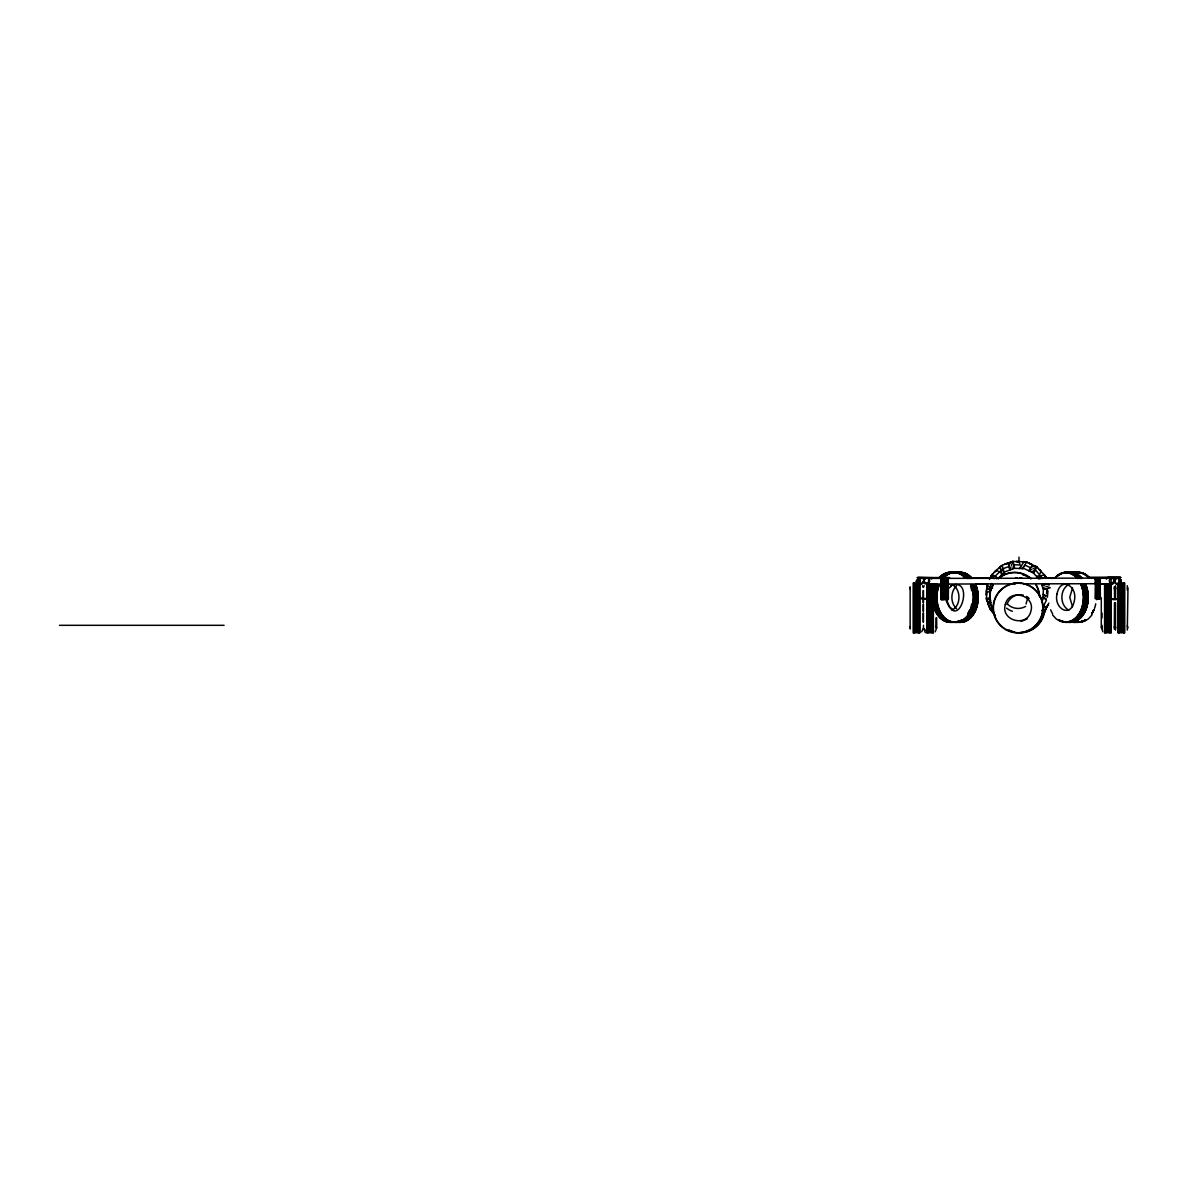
<?xml version="1.0" encoding="UTF-8"?>
<svg xmlns="http://www.w3.org/2000/svg" width="1190" height="1190" viewBox="0 0 1190 1190"><rect width="100%" height="100%" fill="white"/><g stroke="black" fill="none" stroke-linecap="round" stroke-linejoin="round"><path stroke-width="1.5" d="M917.401 580.586L917.683 581.464L916.3 581.464M921.506 583.814L923.232 581.598C925.567 581.836 923.455 577.834 921.774 578.087M948.281 599.239C950.319 594.45 939.475 601.307 940.74 595.55L942.183 595.788M940.755 591.46L941.111 579.768L941.379 585.956L942.168 582.951L942.435 585.45L943.075 582.817L943.343 585.034L944.191 582.654L944.949 584.617L945.797 582.431L946.705 584.141L946.957 579.738L946.452 590.701M940.844 586.135L940.755 584.007M940.74 595.58L941.156 598.258L940.74 596.354L941.959 596.369M948.014 590.627L947.894 579.738L941.186 579.753L941.097 591.356L941.379 590.151M941.171 586.149L941.097 584.037M942.183 596.8L941.216 595.699L941.379 590.612M940.74 593.78L941.379 587.503L941.126 590.627M941.35 586.149L941.216 584.037M946.957 587.503L947.151 590.24M947.151 589.511L947.151 582.074L945.634 582.103L945.634 594.702L947.166 594.702L946.972 592.918M947.775 599.656L947.894 587.503L948.014 590.166M947.761 587.503L948.028 595.744M940.874 597.425L947.999 597.752L947.761 592.918M940.859 593.751L940.74 594.673L942.138 594.673L942.183 593.661L940.859 593.751L940.844 595.61L948.341 595.61C949.546 599.225 944.25 594.97 940.74 596.354M940.755 590.716L940.755 582.088L948.326 582.074L948.326 593.096M948.266 586.149L948.326 584.022M1118.079 583.71L1115.803 583.442L1114.569 580.274M1120.281 581.196L1120.043 580.095A2.097 1.488 -90 0 1 1120.147 582.297L1119.091 583.561L1118.63 578.593A5.608 3.957 -90 0 0 1116.458 578.593L1114.718 580.824L1112.992 578.578A5.608 3.957 -90 0 0 1110.805 578.578M940.844 587.503L940.74 593.81L943.506 593.751L943.491 579.857L948.326 579.902L947.017 584.052L1012.065 583.859M941.394 597.722C940.769 594.539 940.1 599.388 942.138 598.109L940.74 597.767L940.844 596.473M948.341 595.61L941.32 595.788L941.379 594.702M941.989 597.246L941.989 596.488M942.183 596.755L942.183 599.715M942.688 597.335L942.688 596.547M943.506 596.577L943.506 599.239M945.634 596.562L945.634 598.734M946.466 597.306L946.466 596.532M947.775 597.663L947.999 596.74M942.183 590.612L941.26 594.702L941.379 591.772M986.451 597.782L986.54 598.838L989.827 597.648L989.946 591.311L986.644 592.501L986.465 598.838L989.113 606.781M1108.812 589.452L1109.006 587.503M1109.259 587.503L1109.303 589.496A21.256 21.256 0 0 1 1109.095 591.415A19.367 19.367 0 0 1 1108.946 592.382C1108.024 595.595 1108.976 598.287 1110.017 597.722A8.94 8.94 0 0 0 1120.147 597.306L1120.549 597.707M1109.125 591.43A21.405 21.405 0 0 0 1109.407 589.496L1109.482 587.503M1108.812 590.642A18.609 18.609 0 0 1 1108.307 592.947C1111.475 603.464 1105.912 595.997 1109.125 592.412A19.457 19.457 0 0 0 1109.333 591.46A21.509 21.509 0 0 0 1109.601 589.526L1109.69 586.135A59.961 59.961 0 0 0 1109.63 584.007A60.794 60.794 0 0 1 1109.66 586.149M1120.638 586.149L1120.757 582.178A58.935 58.935 0 0 0 1120.653 586.149A59.084 59.084 0 0 1 1120.757 582.178M942.168 579.768L941.974 594.717L943.506 594.702L943.506 593.751M942.435 579.768L942.435 590.627M943.075 579.768L943.075 590.627M943.343 579.768L943.343 590.627M944.191 579.768L944.191 590.627M944.934 579.768L944.934 590.627M945.782 579.768L945.797 590.627M946.05 579.768L946.065 590.627M986.153 594.673L987.105 585.376L986.272 591.861M986.525 595.312L986.644 592.501M1049.238 585.049L1044.998 583.636L1041.696 584.826L1043.377 589.466L1042.946 599.329L1041.548 602.304M918.368 586.521L917.624 592.605M918.516 586.536L917.252 594.316L918.427 597.246L920.257 598.347A9.55 9.55 0 0 0 928.215 598.347L930.045 597.246L931.22 594.316L930.104 585.882A57.596 57.596 0 0 1 930.178 583.814M1046.575 593.676L1046.917 588.931L1050.205 587.726L1045.965 586.313M1109.496 597.529L1109.69 598.287L1109.139 597.692M1047.379 597.321L1047.988 590.88M1121.352 594.717C1120.668 592.665 1121.456 600.162 1121.382 592.918A18.683 18.683 0 0 1 1120.816 590.627A18.638 18.638 0 0 0 1121.248 592.947L1121.59 593.661M1120.4 590.686A18.906 18.906 0 0 0 1120.906 593.037L1121.159 595.669L1119.433 598.005A9.104 9.104 0 0 1 1110.002 598.005L1109.214 597.365L1109.883 597.93M1121.575 594.688L1121.084 596.74M947.166 581.375C943.923 578.489 948.028 583.978 945.634 581.389L947.151 580.616M1027.848 597.321L1026.077 603.94M1108.426 594.688L1108.426 593.751L1108.351 596.726M910.142 629.049L910.142 586.744M909.978 627.918L910.142 626.803M923.544 587.369L924.154 585.688M923.113 628.409L921.7 631.801M936.679 617.908L936.679 627.918L935.191 631.801M1102.773 631.801L1101.449 626.803M1102.163 628.885L1102.163 626.966M1114.316 588.99L1114.316 586.744M1114.777 597.886L1115.461 585.688M1115.506 597.886L1115.655 586.908M1114.316 629.049L1114.495 602.705M1115.461 630.09L1114.941 626.803M1115.655 628.885L1115.655 626.966M1127.302 585.688L1127.302 590.032M1127.986 587.86L1127.302 630.09M1108.53 591.326L1108.158 592.918L1108.574 592.278A18.891 18.891 0 0 0 1108.887 590.656M930.744 595.818L929.94 585.882A57.908 57.908 0 0 1 930.015 583.799M928.706 583.145L928.066 583.516A5.489 3.882 -90 0 1 925.909 583.516L924.199 581.27L923.232 581.583L924.972 583.814M924.392 579.813L925.909 578.28A5.489 3.882 -90 0 1 928.066 578.295L928.706 578.652A5.608 3.957 -90 0 1 929.494 578.399L1108.574 578.087M1108.515 593.022L1108.827 592.352A19.114 19.114 0 0 0 1108.902 591.385M1112.04 583.516L1113.751 581.27L1114.718 581.583L1112.977 583.814A5.608 3.957 -90 0 1 1110.805 583.814L1099.367 583.725M916.761 581.791C914.456 580.586 919.483 579.262 916.999 580.541M917.326 580.586L917.817 579.902L917.297 584.052A59.039 59.039 0 0 0 917.163 582.193L916.925 581.464M917.416 584.052A59.336 59.336 0 0 0 917.297 582.163L917.758 582.088A60.199 60.199 0 0 1 917.892 584.022A60.393 60.393 0 0 0 917.832 582.074L917.594 579.842M918.144 580.363L918.338 579.59M1120.504 592.382L1120.757 593.096L1120.37 591.43A21.405 21.405 0 0 1 1120.028 589.511L1120.013 586.149A59.976 59.976 0 0 1 1120.311 582.103L1120.965 580.541L1120.132 579.902M1120.876 581.434L1120.445 582.133A59.708 59.708 0 0 0 1120.251 586.149L1120.34 589.481A21.286 21.286 0 0 0 1120.474 591.415L1120.697 592.352M1010.875 567.124L1009.953 569.98L1008.763 566.678L1010.146 562.409L1012.75 561.442L1018.982 561.725L1020.172 565.012L1014.014 564.729L1012.824 561.442L1011.426 565.711M1012.63 568.999L1014.014 564.729L1014.594 568.285L1024.441 568.731L1033.366 572.911L1038.617 578.652L1043.08 578.325M948.311 597.187L947.909 596.74M1097.12 597.93L1097.091 599.329M1007.097 604.475C1008.897 597.633 1016.468 593.26 1023.281 595.134M990.735 577.269L992.579 573.982M991.582 583.516L990.333 586.387L992.624 588.351M1043.883 612.597L1046.888 606.781M1047.453 605.665L1044.671 611.883M1032.325 564.744L1030.838 567.913L1025.274 565.235L1022.359 568.641L1026.747 562.067L1032.325 564.744L1026.673 562.067L1023.906 561.933L1019.518 568.508L1021.451 566.247M1031.566 569.475L1028.904 570.828L1030.391 567.66L1034.378 565.637L1036.877 566.842L1041.057 571.512L1039.569 574.696L1035.478 570.01L1033.366 572.911L1036.951 566.842L1028.993 563.257M1046.203 598.734L1043.035 597.246L1046.412 600.191L1043.556 605.933L1046.724 607.421L1047.914 604.862M989.872 578.519L991.776 574.696L996.447 570.412L999.615 571.899L995.108 576.168L991.865 574.696L989.47 579.471M1046.724 607.421L1048.866 603.107M1042.38 614.025L1046.01 609.31L1044.017 605.279M943.09 581.345L943.075 580.541M946.571 581.345L946.69 580.541M1072.532 587.92L1069.75 597.321L1072.532 606.736M924.02 581.984L922.488 583.502A5.474 3.868 -90 0 1 920.346 583.516L918.799 581.984A2.826 2.826 0 0 1 918.71 579.842L921.045 578.087M918.71 579.842L918.814 579.723A2.083 1.473 -90 0 0 918.799 581.984L918.844 582.222M1113.944 579.813L1115.476 578.28M923.425 580.125L924.972 578.578M1109.586 598.049L1108.991 596.369M1120.876 596.621L1119.567 598.243M942.168 580.512C942.584 584.766 944.458 577.864 942.168 581.449M1120.653 577.418L1089.266 578.057L1089.772 577.418M949.412 587.949L951.36 585.852M956.552 585.852C950.319 591.683 950.319 602.958 956.552 608.804M1092.004 614.962L1088.329 618.934L1084.045 621.433M1002.233 565.28L1003.78 573.059L1003.423 568.567L1009.209 566.41L1008.019 563.123L1002.159 565.28L1000.136 567.199L1001.683 574.978L1001.326 570.486M994.364 572.316L996.447 570.412M994.513 571.691L1001.816 565.666L999.362 567.407L1001.727 569.995L999.303 572.137M1042.038 614.263L1044.805 611.883L1042.812 607.852M948.014 587.503L948.326 582.074M1119.626 598.347L1120.668 596.488M928.141 598.198L929.925 597.127M928.022 583.427L927.129 583.784M1068.843 584.528C1059.561 589.243 1059.561 605.413 1068.843 610.128M950.721 585.852C975.741 575.424 958.813 633.615 946.333 600.772M952.015 610.098C961.267 605.74 961.267 588.916 952.015 584.558M918.873 578.861L917.802 580.125A2.097 1.488 -90 0 0 917.802 582.297L918.873 583.561L919.32 578.593M928.319 578.861L929.39 580.125A2.097 1.488 -90 0 1 929.39 582.297L928.319 583.561L928.78 578.593M942.257 580.824L943.373 580.824M945.723 580.824L946.853 581.464L945.797 580.541M1111.103 578.28L1109.556 579.813A2.083 1.473 -90 0 0 1109.571 581.984L1111.103 583.502L1111.118 578.28L1109.675 578.087M1119.269 583.457L1118.63 583.829A5.608 3.957 -90 0 1 1116.443 583.814L1116.845 583.859M1032.965 568.865L1036.951 566.842M1031.477 572.033L1035.478 570.01M1021.094 621.463L1027.119 618.964M1005.371 564.075L1008.019 563.123M1013.746 561.487L1004.568 564.313M1014.594 568.285L1005.312 571.661L998.038 578.31L995.108 576.168L996.476 578.861M1046.367 577.135L1038.617 578.652L1036.698 576.555L1044.448 575.038L1046.293 577.135M992.296 611.526L990.303 609.429L988.042 603.479L991.33 602.274M1007.216 563.361L1012.66 561.442M1120.325 579.872L1120.564 589.466A20.706 20.706 0 0 0 1120.935 591.311L1121.292 592.947M1108.396 595.625L1107.905 595.744M940.859 579.842L943.491 579.857M1120.772 579.738L1120.876 580.541M918.635 632.887L918.635 582.907L921.744 583.74M1095.41 579.56L1095.112 598.57M1112.114 583.755L1111.192 583.874L1111.192 632.887M948.014 581.434L940.755 581.375L941.111 580.541M1043.377 589.481L1046.917 588.931L1042.678 587.503M917.609 582.118L917.639 582.103A59.976 59.976 0 0 1 917.743 584.037A59.931 59.931 0 0 0 917.594 582.103L917.326 581.404M1014.43 583.695L1015.918 583.502L1013.464 583.516L1018.09 582.907L1024.545 583.844M941.111 593.676L940.74 594.673M947.954 582.178L947.761 579.738M947.835 596.77L941.201 596.8L941.201 599.701M1036.698 576.555L1041.161 576.228M993.397 609.221L990.377 609.429L988.042 603.479M940.859 588.514L948.014 588.514M1120.147 582.074A60.363 60.363 0 0 0 1119.954 586.149L1120.519 588.514M1120.028 588.529L1120.088 589.496A21.271 21.271 0 0 0 1120.311 590.701M942.673 580.601L941.974 581.375L943.506 580.601L942.673 581.389M941.097 594.673L948.341 594.702L948.266 587.503M1095.112 582.222L1100.408 582.163M941.974 588.529L943.506 588.529M926.564 583.859L926.921 583.844M929.494 584.007L942.569 583.993M1023.95 583.844L1095.826 583.725M940.755 588.544L942.153 588.514M947.775 594.688L947.761 592.233M1088.657 577.462L1120.653 577.462L1088.567 577.537M949.397 577.537L917.297 577.581L949.561 578.057L918.174 577.418M917.297 577.76L949.561 577.76M1015.576 577.894L1017.376 577.894M1019.8 577.894L1021.6 577.894M1089.266 577.76L1107.979 577.76M1107.831 577.418L1120.653 577.76M1015.576 578.043L1017.376 578.043M1019.8 578.043L1021.6 578.043M940.755 580.616L948.014 580.541M1121.188 580.497L1121.188 581.791M943.343 590.612L944.206 594.702M944.949 590.612L945.797 594.688M946.972 593.646L948.281 593.037M948.326 593.795L940.755 593.795L940.859 593.022M59.5 625.315L224.092 625.315M970.772 578.162L991.493 578.191M1044.775 578.295L1054.92 578.31M975.711 583.784L987.7 583.799M945.634 588.529L947.151 588.529M947.954 594.688L947.761 593.646M943.506 582.118L941.974 582.088L941.974 587.503M941.186 582.193L941.379 579.738M945.634 593.751L947.166 593.795M1100.125 579.56L1100.408 598.57M1109.63 588.544L1108.916 588.514M1016.677 561.353L1026.152 562.141L1023.177 561.635M1109.496 588.529L1109.05 589.466A20.929 20.929 0 0 1 1108.783 591.356M1016.171 561.591L1018.982 561.725L1018.982 557.113M986.614 588.336L990.11 588.5M1120.564 581.389L1120.697 582.163A59.247 59.247 0 0 0 1120.504 586.149M1120.325 582.118L1120.355 582.118A59.931 59.931 0 0 0 1120.132 586.149M940.755 582.118L941.097 587.503M920.569 583.844L918.784 582.907M1113.87 581.315L1114.718 581.568M986.54 598.838L990.839 600.251M990.377 602.452L987.507 601.515L986.465 598.838L987.12 600.816M1041.696 584.826L1044.537 585.778M1034.913 565.949L1037.531 567.615M1046.322 595.893L1043.154 594.405L1045.415 596.369M1041.637 610.396L1044.805 611.883M931.591 578.95L930.952 578.593A5.608 3.957 -90 0 0 930.238 578.399M928.141 583.457L928.78 583.829A5.608 3.957 -90 0 0 930.967 583.814M1119.091 578.861L1120.162 580.125M1105.54 578.28L1106.7 579.173M1060.483 621.433L1056.229 618.934L1052.57 614.962M953.621 610.128L949.412 606.707L947.002 600.772M918.546 597.127L920.331 598.198M1109.853 598.243L1109.154 597.722L1109.794 598.347A9.446 9.446 0 0 0 1119.597 598.302M1026.479 596.458L1029.216 598.555M990.601 587.845L987.164 584.9L987.031 587.741L990.467 590.686M1109.63 582.907L1110.805 583.814L1110.82 632.887M1039.643 569.727L1045.846 576.853L1044.091 574.413M1039.153 569.445L1041.057 571.512M925.493 630.551L924.347 628.885M995.45 615.676L990.63 609.711L994.572 614.754M991.939 574.696L993.992 578.712M1127.302 625.762L1127.986 627.918M922.503 585.688L923.113 587.369M935.995 625.762L936.679 627.918M925.314 632.649L923.47 627.918M940.74 597.767L941.989 598.615M918.144 581.211L918.338 581.94A57.908 57.908 0 0 1 918.516 585.882M1119.611 579.59L1119.329 580.423M1120.355 579.842L1120.638 580.586M1113.751 581.27L1115.461 583.502A5.474 3.868 -90 0 0 1116.904 583.695M924.005 579.813L924.199 581.077M1120.92 591.802L1121.263 592.947A18.594 18.594 0 0 1 1120.727 590.627M1115.506 587.86L1115.655 588.827M1114.777 587.86L1114.941 588.99M1114.316 626.803L1114.495 627.918M909.978 587.86L910.142 588.99M929.464 586.551L930.55 594.316L929.568 596.785A8.866 8.866 0 0 1 918.903 596.785L917.907 594.316L919.007 585.882A58.831 58.831 0 0 0 918.814 581.851L918.189 579.56L918.174 581.955A57.596 57.596 0 0 1 918.368 585.882M946.972 596.785L946.972 599.656M946.705 596.785L946.705 599.671M946.065 596.785L946.065 599.671M945.812 596.785L945.797 599.671M944.949 596.785L944.949 599.686M944.206 596.8L944.206 599.701M943.358 596.8L943.358 599.701M943.09 596.8L943.09 599.701M942.45 596.8L942.45 599.715M948.266 579.842L948.266 582.103M948.014 592.248L947.761 591.311M948.028 592.947L947.761 591.772M946.972 592.233L947.151 593.096M946.705 592.947L946.705 591.772L946.466 594.702M946.705 592.918L946.705 594.688M946.452 579.872L946.452 590.21M946.065 594.688L946.065 590.612M945.797 593.676L945.797 590.612M945.619 579.857L945.634 582.103M944.949 593.661L944.949 594.702M944.206 593.676L944.191 590.612M943.358 593.661L943.358 594.702M943.09 594.702L943.075 590.612M942.673 579.872L942.688 594.702M942.45 594.702L942.435 590.612M941.126 592.248L941.379 591.311M940.755 593.096L940.859 591.385M948.014 591.341L947.761 590.151M948.014 591.802L947.761 590.612M946.957 582.252L946.957 583.115M946.957 590.612L947.151 591.43M946.705 590.612L946.452 591.415M942.168 589.452L942.168 590.627M941.216 587.503L941.126 590.166M1124.684 582.907L1124.684 632.887M1124.312 582.907L1124.312 632.887M1123.434 582.907L1123.434 632.887M1123.062 582.907L1123.062 632.887M1121.887 582.907L1121.887 632.887M1121.188 580.244L1121.188 582.044M1120.861 582.907L1120.861 632.887M1119.686 582.907L1119.686 632.887M1119.329 582.907L1119.329 632.887M1118.436 582.907L1118.436 632.887M1118.079 582.907L1118.079 632.887M1115.506 602.705L1115.506 627.918M1114.777 602.705L1114.777 627.918M1114.495 587.86L1114.495 597.886M1109.943 583.755L1109.943 632.887M1109.571 583.755L1109.571 632.887M1109.452 584.022A60.497 60.497 0 0 1 1109.511 586.149A60.259 60.259 0 0 0 1109.348 584.022A60.229 60.229 0 0 1 1109.378 586.149L1109.125 587.503L1109.08 586.149A59.634 59.634 0 0 0 1109.006 584.037A59.336 59.336 0 0 1 1108.946 586.149M1108.396 583.755L1108.396 632.887M1107.369 583.755L1107.369 632.887M1106.194 583.755L1106.194 632.887M1105.837 583.755L1105.837 632.887M1104.945 583.755L1104.945 632.887M1104.588 583.755L1104.588 632.887M1102.014 613.073L1102.014 617.908M1102.014 625.241L1102.014 627.918M1101.285 597.886L1101.285 627.918M1099.53 579.56L1099.53 599.21M1099.337 579.56L1099.337 599.21M1098.861 579.56L1098.861 599.21M1098.668 579.56L1098.668 599.21M1098.043 579.56L1098.043 599.21M1097.492 579.56L1097.492 599.21M1097.195 597.811L1097.195 599.21M1096.868 579.56L1096.704 599.715L1096.659 579.56M1096.198 579.56L1096.198 599.21M1021.347 577.894L1020.053 577.894M1017.123 577.894L1015.829 577.894M948.028 597.603L947.954 599.611M946.957 580.541L946.957 581.449M946.466 597.871L946.466 598.689M946.452 580.601L946.452 581.375M946.065 580.541L946.065 581.449M943.343 580.541L942.807 581.791L942.435 580.541M942.688 597.901L942.688 598.719M941.26 597.707L941.394 599.73M940.755 597.261L940.874 599.329M935.95 617.908L935.95 627.918M933.377 583.755L933.377 590.448M933.377 604.654L933.377 632.887M933.005 583.755L933.005 590.448M933.005 604.654L933.005 632.887M932.127 583.755L932.127 632.887M931.755 583.755L931.755 632.887M930.58 583.755L930.58 632.887M929.554 632.887L929.554 583.755A58.831 58.831 0 0 0 929.464 585.882M928.379 582.907L928.379 632.887M928.022 582.907L928.022 632.887M927.129 582.907L927.129 632.887M926.772 582.907L926.772 632.887M923.47 590.552L923.47 602.705M923.47 604.431L923.47 611.348M923.47 613.073L923.47 622.058M923.47 625.241L923.47 627.249M923.187 590.552L923.187 602.705M923.187 604.431L923.187 611.348M923.187 613.073L923.187 622.058M920.346 578.28L920.346 583.502M919.885 582.907L919.885 632.887M919.513 582.907L919.513 632.887M918.264 582.907L918.264 632.887M917.907 579.947L917.907 582.118M917.088 582.907L917.088 632.887M916.91 580.244L916.91 582.044M916.062 582.907L916.062 632.887M914.887 582.907L914.887 632.887M914.53 582.907L914.53 632.887M913.637 582.907L913.637 632.887M913.28 582.907L913.28 632.887M1025.631 606.424A15.172 15.172 0 0 1 1007.335 604.014M1022.82 574.844A18.966 18.951 -90 0 1 1030.198 578.444M1012.393 611.273A18.966 18.951 -90 0 1 1006.606 608.135M936.604 583.814A5.608 3.957 -90 0 1 934.418 583.814M1030.436 586.521A24.678 24.678 0 0 1 1031.79 628.424M1030.436 629.272A24.678 24.678 0 0 1 1019.696 632.515M1014.877 632.366A24.678 24.678 0 0 1 1005.758 629.272M1004.39 628.424A24.678 24.678 0 0 1 1005.758 586.521M1007.171 585.763A24.678 24.678 0 0 1 1021.318 583.427M1024.486 584.052A24.678 24.678 0 0 1 1029.008 585.763M1104.826 583.71A5.489 3.882 -90 0 1 1104.097 583.71M1111.118 583.516A5.474 3.868 -90 0 1 1109.675 583.695M1102.818 584.007A5.608 3.957 -90 0 1 1101.36 583.814M1044.493 609.503A24.678 24.678 0 0 1 1023.088 632.366M1013.478 631.726A24.678 24.678 0 0 1 1008.942 630.031M1044.805 609.518A24.99 24.99 0 0 1 1008.808 630.298M1120.995 593.022A19.129 19.129 0 0 1 1120.608 591.385A21.167 21.167 0 0 1 1120.34 589.481A21.152 21.152 0 0 0 1120.519 591.4A19.233 19.233 0 0 0 1120.876 593.051M1120.995 591.311A20.736 20.721 0 0 1 1120.727 589.452M1109.184 584.037A59.946 59.946 0 0 1 1109.259 586.149M1108.664 590.612A18.713 18.713 0 0 1 1108.173 592.918A18.519 18.505 0 0 0 1108.634 590.612M1108.991 584.037A59.619 59.619 0 0 1 1109.05 586.149M950.423 622.013A24.678 17.582 90 0 1 935.191 584.989M941.632 575.96A24.678 17.582 90 0 1 950.423 572.643M950.17 622.013A24.678 17.582 -90 0 1 934.938 584.989M941.364 575.96A24.678 17.582 -90 0 1 950.17 572.643M953.264 621.939A24.99 17.805 90 0 1 935.578 611.66A24.99 17.805 90 0 1 934.745 584.84M938.717 578.191A24.99 17.805 90 0 1 953.264 572.717M953.517 621.939A24.99 17.805 90 0 1 935.831 611.66A24.99 17.805 90 0 1 934.998 584.84M938.97 578.191A24.99 17.805 90 0 1 953.517 572.717M955.213 621.939A24.99 17.805 -90 0 1 937.542 611.66A24.99 17.805 -90 0 1 936.694 584.84M940.665 578.191A24.99 17.805 -90 0 1 955.213 572.717M954.395 621.939A24.99 17.805 -90 0 1 936.709 611.66A24.99 17.805 -90 0 1 935.875 584.84M939.847 578.191A24.99 17.805 -90 0 1 954.395 572.717M935.623 584.84A24.99 17.805 -90 0 0 936.456 611.66A24.99 17.805 -90 0 0 954.142 621.939A24.99 17.672 -90 0 0 971.531 611.66A24.99 17.672 -90 0 0 972.349 584.84M939.594 578.191A24.99 17.805 -90 0 1 954.142 572.717A24.99 17.672 -90 0 1 968.407 578.191M951.033 622.013A24.678 17.582 -90 0 1 935.816 584.989M942.242 575.96A24.678 17.582 -90 0 1 951.033 572.643M951.301 622.013A24.678 17.582 -90 0 1 936.069 584.989M946.749 573.491A24.678 17.582 -90 0 1 951.301 572.643M958.277 573.193A24.99 17.805 -90 0 1 965.12 578.191M958.277 621.463A24.99 17.805 -90 0 1 939.535 612.538A24.99 17.805 -90 0 1 938.241 584.84M942.212 578.191A24.99 17.805 -90 0 1 956.76 572.717A24.678 17.448 -90 0 1 968.02 578.429M958.471 621.165A24.678 17.582 -90 0 1 939.966 612.344A24.678 17.582 -90 0 1 938.687 584.989M945.128 575.96A24.678 17.582 -90 0 1 953.919 572.643M952.119 622.013A24.678 17.582 -90 0 1 936.887 584.989M943.328 575.96A24.678 17.582 -90 0 1 952.119 572.643M937.616 584.989A24.678 17.582 -90 0 0 952.848 622.013A24.99 17.672 90 0 0 970.386 611.66A24.99 17.672 90 0 0 971.218 584.84M944.042 575.96A24.678 17.582 -90 0 1 952.848 572.643A24.99 17.672 90 0 1 967.277 578.191M937.423 584.84A24.99 17.805 -90 0 0 938.255 611.66A24.99 17.805 -90 0 0 955.942 621.939A24.678 17.448 -90 0 0 971.025 584.989M941.394 578.191A24.99 17.805 -90 0 1 955.942 572.717A24.678 17.448 -90 0 1 967.128 578.429M943.09 578.191A24.99 17.805 -90 0 1 965.997 578.191M970.505 586.268A24.99 17.805 -90 0 1 971.739 590.865M971.739 603.791A24.99 17.805 -90 0 1 970.505 608.388M969.969 609.816A24.99 17.805 -90 0 1 967.931 613.817M962.07 619.975A24.99 17.805 -90 0 1 941.409 614.219A24.99 17.805 -90 0 1 939.118 584.84M945.752 575.96A24.678 17.582 -90 0 1 961.981 574.963M969.776 609.667A24.678 17.582 -90 0 1 967.753 613.609M961.981 619.693A24.678 17.582 -90 0 1 941.573 614.01A24.678 17.582 -90 0 1 939.312 584.989M1076.995 621.939A24.99 17.805 -90 0 1 1070.807 621.939M1070.807 572.717A24.99 17.805 -90 0 1 1076.995 572.717M1077.262 621.939A24.99 17.805 -90 0 1 1071.06 621.939M1071.06 572.717A24.99 17.805 -90 0 1 1077.262 572.717M1074.302 572.717A24.99 17.805 -90 0 1 1080.505 572.717M1082.007 573.193A24.99 17.805 -90 0 1 1088.85 578.191M1082.007 621.463A24.99 17.805 -90 0 1 1074.302 621.939M1082.216 621.165A24.678 17.582 -90 0 1 1077.664 622.013M1079.672 621.939A24.99 17.805 -90 0 1 1073.484 621.939M1073.484 572.717A24.99 17.805 -90 0 1 1079.672 572.717M1073.678 573.193A24.99 17.805 -90 0 1 1081.383 572.717M1082.885 573.193A24.99 17.805 -90 0 1 1089.728 578.191M1093.699 609.816A24.99 17.805 -90 0 1 1091.661 613.817M1085.816 619.975A24.99 17.805 -90 0 1 1073.678 621.463M1073.93 573.193A24.99 17.805 -90 0 1 1089.981 578.191M1095.737 603.791A24.99 17.805 -90 0 1 1094.503 608.388M1093.952 609.816A24.99 17.805 -90 0 1 1091.929 613.817M1086.068 619.975A24.99 17.805 -90 0 1 1073.93 621.463M1078.125 621.939A24.99 17.805 -90 0 1 1071.937 621.939M1071.937 572.717A24.99 17.805 -90 0 1 1078.125 572.717M1077.872 621.939A24.99 17.805 -90 0 1 1071.684 621.939M1071.684 572.717A24.99 17.805 -90 0 1 1077.872 572.717M1078.958 621.939A24.99 17.805 -90 0 1 1072.77 621.939M1072.77 572.717A24.99 17.805 -90 0 1 1078.958 572.717M1082.826 573.491A24.678 17.582 -90 0 1 1085.711 574.963M1085.711 619.693A24.678 17.582 -90 0 1 1073.722 621.165M1073.722 573.491A24.678 17.582 -90 0 1 1078.274 572.643M1073.99 573.491A24.678 17.582 -90 0 1 1085.979 574.963M1093.774 609.667A24.678 17.582 -90 0 1 1091.751 613.609M1085.979 619.693A24.678 17.582 -90 0 1 1073.99 621.165A24.678 17.448 -90 0 1 1069.483 622.013M1066.21 572.643A24.678 17.448 -90 0 1 1077.426 578.429M1081.323 584.989A24.678 17.448 -90 0 1 1079.077 614.01A24.678 17.448 -90 0 1 1058.832 619.693M1058.832 574.963A24.678 17.448 -90 0 1 1061.688 573.491M1065.957 572.643A24.678 17.448 -90 0 1 1077.173 578.429M1081.07 584.989A24.678 17.448 -90 0 1 1078.809 614.01A24.678 17.448 -90 0 1 1058.579 619.693M1058.579 574.963A24.678 17.448 -90 0 1 1061.435 573.491M1081.249 584.84A24.99 17.672 90 0 1 1078.973 614.219A24.99 17.672 90 0 1 1058.475 619.975M1052.674 613.817A24.99 17.672 90 0 1 1050.651 609.816M1054.593 578.191A24.99 17.672 90 0 1 1061.376 573.193M1062.878 572.717A24.99 17.672 90 0 1 1077.307 578.191M1063.146 572.717A24.99 17.672 -90 0 1 1077.575 578.191M1081.517 584.84A24.99 17.672 -90 0 1 1079.241 614.219A24.99 17.672 -90 0 1 1058.743 619.975M1054.846 578.191A24.99 17.672 -90 0 1 1061.644 573.193M1064.857 572.717A24.99 17.672 -90 0 1 1079.285 578.191M1083.227 584.84A24.99 17.672 -90 0 1 1082.394 611.66A24.99 17.672 -90 0 1 1064.857 621.939M1064.024 572.717A24.99 17.672 -90 0 1 1078.452 578.191M1082.394 584.84A24.99 17.672 -90 0 1 1081.561 611.66A24.99 17.672 -90 0 1 1064.024 621.939M1058.252 575.692A24.99 17.672 -90 0 1 1062.521 573.193M1063.756 572.717A24.99 17.672 -90 0 1 1078.2 578.191M1082.141 584.84A24.99 17.672 -90 0 1 1080.847 612.538A24.99 17.672 -90 0 1 1062.254 621.463M1057.999 575.692A24.99 17.672 -90 0 1 1062.254 573.193M1066.835 572.643A24.678 17.448 -90 0 1 1078.051 578.429M1081.948 584.989A24.678 17.448 -90 0 1 1080.684 612.344A24.678 17.448 -90 0 1 1062.313 621.165M1067.088 572.643A24.678 17.448 -90 0 1 1078.318 578.429M1082.201 584.989A24.678 17.448 -90 0 1 1067.088 622.013M1066.404 572.717A24.99 17.672 -90 0 1 1080.847 578.191M1084.789 584.84A24.99 17.672 -90 0 1 1083.956 611.66A24.99 17.672 -90 0 1 1066.404 621.939M1069.483 572.643A24.678 17.448 -90 0 1 1080.698 578.429M1084.596 584.989A24.678 17.448 -90 0 1 1078.2 618.696M1067.921 572.643A24.678 17.448 -90 0 1 1079.152 578.429M1083.034 584.989A24.678 17.448 -90 0 1 1067.921 622.013M1068.65 572.643A24.678 17.448 -90 0 1 1079.866 578.429M1083.763 584.989A24.678 17.448 -90 0 1 1068.65 622.013M1065.586 572.717A24.99 17.672 -90 0 1 1080.014 578.191M1083.956 584.84A24.99 17.672 -90 0 1 1083.123 611.66A24.99 17.672 -90 0 1 1065.586 621.939M1069.736 572.643A24.678 17.448 -90 0 1 1080.966 578.429M1084.849 584.989A24.678 17.448 -90 0 1 1069.736 622.013M1066.671 572.717A24.99 17.672 -90 0 1 1081.1 578.191M1085.042 584.84A24.99 17.672 -90 0 1 1084.209 611.66A24.99 17.672 -90 0 1 1066.671 621.939M1067.296 572.717A24.99 17.672 -90 0 1 1081.725 578.191M1085.667 584.84A24.99 17.672 -90 0 1 1084.834 611.66A24.99 17.672 -90 0 1 1067.296 621.939M1070.36 572.643A24.678 17.448 -90 0 1 1081.591 578.429M1085.473 584.989A24.678 17.448 -90 0 1 1070.36 622.013M1070.628 572.643A24.678 17.448 -90 0 1 1081.844 578.429M1085.741 584.989A24.678 17.448 -90 0 1 1070.628 622.013M1067.549 572.717A24.99 17.672 -90 0 1 1081.978 578.191M1085.92 584.84A24.99 17.672 -90 0 1 1085.101 611.66A24.99 17.672 -90 0 1 1067.549 621.939M956.165 572.643A24.678 17.448 90 0 1 967.396 578.429M971.278 584.989A24.678 17.448 90 0 1 956.165 622.013M971.471 584.84A24.99 17.672 90 0 1 970.638 611.66A24.99 17.672 90 0 1 953.101 621.939M953.101 572.717A24.99 17.672 90 0 1 967.53 578.191M954.811 572.717A24.99 17.672 -90 0 1 969.24 578.191M973.182 584.84A24.99 17.672 -90 0 1 972.364 611.66A24.99 17.672 -90 0 1 954.811 621.939M953.726 572.717A24.99 17.672 -90 0 1 968.154 578.191M972.096 584.84A24.99 17.672 -90 0 1 971.263 611.66A24.99 17.672 -90 0 1 953.726 621.939M971.903 584.989A24.678 17.448 -90 0 1 956.79 622.013M957.058 572.643A24.678 17.448 -90 0 1 968.273 578.429M972.17 584.989A24.678 17.448 -90 0 1 957.058 622.013M956.373 572.717A24.99 17.672 -90 0 1 970.802 578.191M974.744 584.84A24.99 17.672 -90 0 1 973.911 611.66A24.99 17.672 -90 0 1 956.373 621.939M959.438 572.643A24.678 17.448 -90 0 1 970.668 578.429M974.55 584.989A24.678 17.448 -90 0 1 959.438 622.013M957.891 572.643A24.678 17.448 -90 0 1 969.106 578.429M973.004 584.989A24.678 17.448 -90 0 1 957.891 622.013M958.605 572.643A24.678 17.448 -90 0 1 969.835 578.429M973.718 584.989A24.678 17.448 -90 0 1 958.605 622.013M955.54 572.717A24.99 17.672 -90 0 1 969.969 578.191M973.911 584.84A24.99 17.672 -90 0 1 973.078 611.66A24.99 17.672 -90 0 1 955.54 621.939M959.705 572.643A24.678 17.448 -90 0 1 970.921 578.429M974.818 584.989A24.678 17.448 -90 0 1 959.705 622.013M956.626 572.717A24.99 17.672 -90 0 1 971.055 578.191M974.997 584.84A24.99 17.672 -90 0 1 974.179 611.66A24.99 17.672 -90 0 1 956.626 621.939M957.251 572.717A24.99 17.672 -90 0 1 971.68 578.191M975.621 584.84A24.99 17.672 -90 0 1 974.803 611.66A24.99 17.672 -90 0 1 957.251 621.939M960.33 572.643A24.678 17.448 -90 0 1 971.546 578.429M975.443 584.989A24.678 17.448 -90 0 1 960.33 622.013M960.583 572.643A24.678 17.448 -90 0 1 971.799 578.429M975.696 584.989A24.678 17.448 -90 0 1 960.583 622.013M957.504 572.717A24.99 17.672 -90 0 1 971.947 578.191M975.889 584.84A24.99 17.672 -90 0 1 975.056 611.66A24.99 17.672 -90 0 1 957.504 621.939M992.995 609.816A24.99 24.99 0 0 1 992.995 584.84M998.142 578.548A24.99 24.99 0 0 1 1031.105 578.548M1036.267 584.84A24.99 24.99 0 0 1 1039.614 597.321M993.263 609.667A24.678 24.678 0 0 1 990.794 603.717M990.422 602.155A24.678 24.678 0 0 1 990.422 592.501M990.794 590.939A24.678 24.678 0 0 1 993.263 584.989M998.351 578.771A24.678 24.678 0 0 1 1030.912 578.771M1035.999 584.989A24.678 24.678 0 0 1 1039.257 595.714M947.865 584.052L947.865 586.149L947.999 584.052M1096.838 580.958L1096.838 580.958M1098.608 580.958L1098.608 580.958M1057.047 593.884C1053.403 608.402 1070.985 618.874 1074.332 600.772C1077.947 586.209 1060.528 575.856 1057.047 593.884M1096.302 580.75C1097.091 584.811 1098.459 577.909 1099.813 580.75C1099.039 584.811 1097.656 577.909 1096.302 580.75M1005.327 604.475C1000.314 620.704 1027.089 627.874 1030.852 611.318C1035.865 595.089 1009.105 587.92 1005.327 604.475M1096.853 580.363L1097.492 581.702L1096.853 580.363M1098.623 580.363L1099.263 581.702L1098.623 580.363M947.984 581.434L947.761 580.541L947.835 581.449M941.186 580.541L941.379 581.464L941.305 580.541M926.222 583.859L926.118 583.874M1100.408 579.723L1095.112 579.723L1100.408 579.723M1005.595 629.54A24.99 24.99 0 0 0 1043.08 607.897A24.99 24.99 0 0 0 1005.595 586.254A24.99 24.99 0 0 0 1005.595 629.54"/></g></svg>
